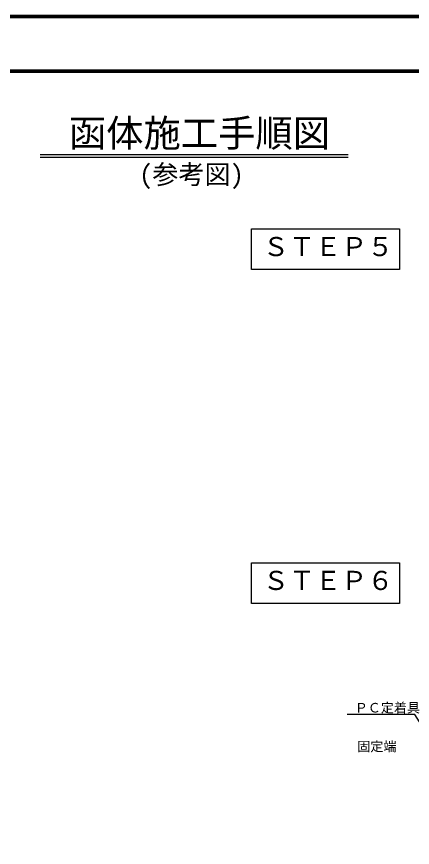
# Model space of a CAD drawing. Header units: millimetres. Extents: x 0 to 2286018, y 0 to 118800.
# Drawn here: x 71116 to 100052, y 58056 to 118800 of the extents above; entities that cross this region are included whole.
import ezdxf
from ezdxf import colors
from ezdxf.entities.mleader import LeaderData, LeaderLine
from ezdxf.enums import TextEntityAlignment as Align
from ezdxf.math import Vec2, Vec3

# ---------------------------------------------------------------- set-up
doc = ezdxf.new("R2010")
doc.units = ezdxf.units.MM
doc.header["$LTSCALE"] = 100
for name, color, linetype, lineweight in [('0タイトル', 7, 'Continuous', 13), ('0文字', 41, 'Continuous', 5), ('D-TTL', 2, 'Continuous', 50)]:
    doc.layers.add(name, color=color, linetype=linetype, lineweight=lineweight)
doc.styles.get("Standard").update_dxf_attribs({"font": 'MS Gothic.ttf'})
doc.styles.add('寸法文字', font='MS Gothic.ttf')

# ---------------------------------------------------------------- blocks, each defined once
blk = doc.blocks.new('_Open30')
at = {"color": 0, "lineweight": -2}
for p, q in [((-1, 0.27), (0, 0)), ((0, 0), (-1, -0.27)), ((0, 0), (-1, 0))]:
    blk.add_line(p, q, dxfattribs=at)

msp = doc.modelspace()

# ---------------------------------------------------------------- linework, layer by layer
at = {"layer": '0タイトル'}
for p, q in [((72836, 108714), (95364, 108714)), ((72836, 108514), (95364, 108514))]:
    msp.add_line(p, q, dxfattribs=at)
at = {"layer": '0文字'}
for points in [[(88284, 103282), (99110, 103282), (99110, 100301), (88284, 100301)], [(88284, 78871), (99110, 78871), (99110, 75890), (88284, 75890)]]:
    msp.add_lwpolyline(points, close=True, dxfattribs=at)
at = {"layer": 'D-TTL'}
for points in [[(0, 0), (168200, 0), (168200, 118800), (0, 118800)], [(4000, 4000), (164200, 4000), (164200, 114800), (4000, 114800)]]:
    msp.add_lwpolyline(points, close=True, dxfattribs=at)

# ---------------------------------------------------------------- texts
at = {"layer": '0タイトル'}
msp.add_text('函体施工手順図', height=2000, dxfattribs=at).set_placement((74939, 109280))
msp.add_text('(参考図)', height=1400, dxfattribs=at).set_placement((83901, 106142), align=Align.BOTTOM_CENTER)
at = {"layer": '0文字'}
for s, p in [('ＳＴＥＰ５', (93887, 100867)), ('ＳＴＥＰ６', (93887, 76456))]:
    msp.add_text(s, height=1400, dxfattribs=at).set_placement(p, align=Align.BOTTOM_CENTER)
at = {"layer": '0文字', "insert": (96027, 65003), "char_height": 700, "attachment_point": 7}
msp.add_mtext('固定端', dxfattribs=at)

# ---------------------------------------------------------------- leaders
at = {"layer": '0文字'}
ml = msp.add_multileader_mtext('Standard', dxfattribs=at)
ml.set_content('ＰＣ定着具', color=256, style='寸法文字')
ml.set_leader_properties(color=256, lineweight=-1)
ml.set_arrow_properties(name='OPEN30')
ml.build(insert=Vec2(0, 0))
ml.multileader.update_dxf_attribs({"text_left_attachment_type": 6, "text_right_attachment_type": 6, "dogleg_length": 0.36, "arrow_head_size": 400, "scale": 200})
ctx = ml.context
ctx.base_point, ctx.scale, ctx.char_height, ctx.arrow_head_size, ctx.landing_gap_size, ctx.plane_origin = Vec3(95795, 67777), 200, 700, 400, 40, Vec3(102858, 72285)
ctx.left_attachment, ctx.right_attachment = 6, 6
notes = []
notes.append((ctx, [(0, (1, 1, 0), (100225, 67777), (-1, 0), 72, [(0, [(101974, 65012)], 0, [])])]))
ctx.mtext.insert, ctx.mtext.flow_direction = Vec3(95835, 68617), 5
for ctx, leaders in notes:
    for number, flags, end, landing, length, lines in leaders:
        leader = LeaderData()
        leader.index, (leader.has_last_leader_line, leader.has_dogleg_vector, leader.attachment_direction) = number, flags
        leader.last_leader_point, leader.dogleg_vector, leader.dogleg_length = Vec3(end), Vec3(landing), length
        for number, points, colour, breaks in lines:
            line = LeaderLine()
            line.index, line.vertices, line.color, line.breaks = number, Vec3.list(points), colors.encode_raw_color(colour), breaks
            leader.lines.append(line)
        ctx.leaders.append(leader)

doc.saveas('drawing.dxf')
